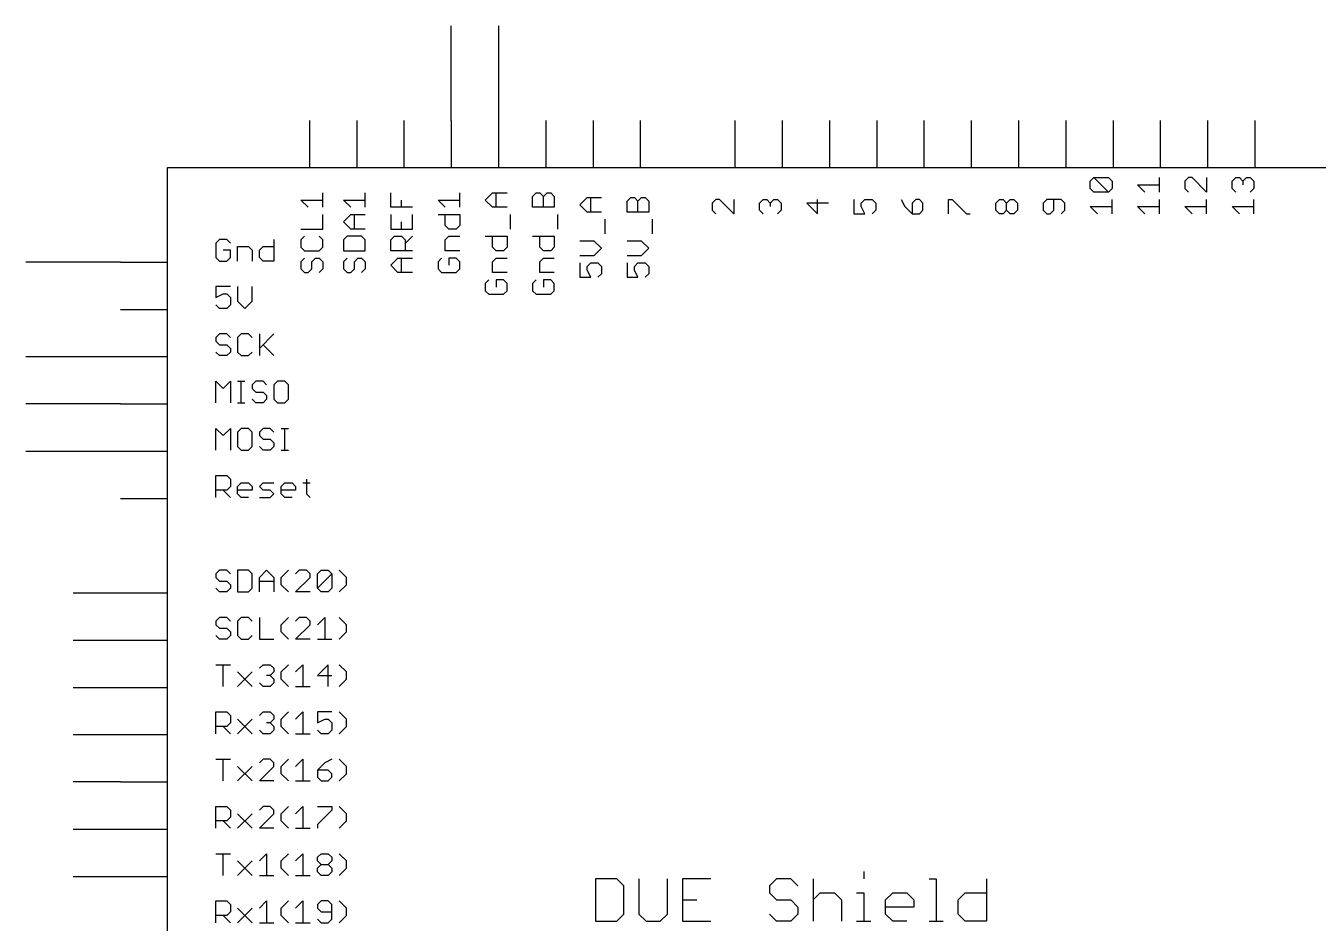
# Model space of a CAD drawing. Extents: x -22 to 134, y -4 to 205.
# Drawn here: x -7.6 to 61.8, y 43.2 to 91.4 of the extents above; entities that cross this region are included whole.
import ezdxf

# ---------------------------------------------------------------- set-up
doc = ezdxf.new("R2010")
doc.units = 0
doc.layers.add('91', color=82, linetype='CONTINUOUS')
doc.layers.add('94', color=22, linetype='CONTINUOUS')

msp = doc.modelspace()

# ---------------------------------------------------------------- linework, layer by layer
at = {"layer": '91'}
for p, q in [((15.24, 86.36), (15.24, 91.44)), ((17.78, 91.44), (17.78, 86.36)), ((-2.54, 78.74), (-7.62, 78.74)), ((-7.62, 73.66), (-2.54, 73.66)), ((-2.54, 71.12), (-7.62, 71.12)), ((-7.62, 68.58), (-2.54, 68.58)), ((-5.08, 60.96), (-2.54, 60.96)), ((-5.08, 58.42), (-2.54, 58.42)), ((-5.08, 55.88), (-2.54, 55.88)), ((-5.08, 53.34), (-2.54, 53.34)), ((-2.54, 50.8), (-5.08, 50.8)), ((-5.08, 48.26), (-2.54, 48.26)), ((-5.08, 45.72), (-2.54, 45.72))]:
    msp.add_line(p, q, dxfattribs=at)
at = {"layer": '94'}
for p, q in [((7.62, 86.36), (7.62, 83.82)), ((10.16, 86.36), (10.16, 83.82)), ((12.7, 86.36), (12.7, 83.82)), ((15.24, 86.36), (15.24, 83.82)), ((17.78, 86.36), (17.78, 83.82)), ((20.32, 86.36), (20.32, 83.82)), ((22.86, 86.36), (22.86, 83.82)), ((25.4, 86.36), (25.4, 83.82)), ((30.48, 86.36), (30.48, 83.82)), ((33.02, 86.36), (33.02, 83.82)), ((35.56, 86.36), (35.56, 83.82)), ((38.1, 86.36), (38.1, 83.82)), ((40.64, 86.36), (40.64, 83.82)), ((43.18, 86.36), (43.18, 83.82)), ((45.72, 86.36), (45.72, 83.82)), ((48.26, 86.36), (48.26, 83.82)), ((50.8, 86.36), (50.8, 83.82)), ((53.34, 86.36), (53.34, 83.82)), ((55.88, 86.36), (55.88, 83.82)), ((58.42, 86.36), (58.42, 83.82)), ((0, 83.82), (66.04, 83.82)), ((0, 0), (0, 83.82)), ((49.5798, 83.0849), (49.7747, 83.2798)), ((49.5798, 82.6951), (49.5798, 83.0849)), ((49.7747, 82.5002), (49.5798, 82.6951)), ((49.7747, 83.2798), (50.5543, 83.2798)), ((50.5543, 82.5002), (49.7747, 83.2798)), ((50.5543, 83.2798), (50.7492, 83.0849)), ((50.7492, 82.6951), (50.5543, 82.5002)), ((50.7492, 83.0849), (50.7492, 82.6951)), ((52.5096, 82.5002), (52.1198, 82.89)), ((52.1198, 82.89), (53.2892, 82.89)), ((53.2892, 82.5002), (53.2892, 83.2798)), ((54.8547, 83.2798), (54.6598, 83.0849)), ((54.6598, 83.0849), (54.6598, 82.6951)), ((54.6598, 82.6951), (54.8547, 82.5002)), ((55.0496, 83.2798), (54.8547, 83.2798)), ((55.8292, 82.5002), (55.0496, 83.2798)), ((55.8292, 83.2798), (55.8292, 82.5002)), ((57.1998, 83.0849), (57.3947, 83.2798)), ((57.1998, 82.6951), (57.1998, 83.0849)), ((57.3947, 82.5002), (57.1998, 82.6951)), ((57.3947, 83.2798), (57.5896, 83.2798)), ((57.5896, 83.2798), (57.7845, 83.0849)), ((57.7845, 83.0849), (57.9794, 83.2798)), ((57.7845, 83.0849), (57.7845, 82.89)), ((57.9794, 83.2798), (58.1743, 83.2798)), ((58.1743, 83.2798), (58.3692, 83.0849)), ((58.3692, 82.6951), (58.1743, 82.5002)), ((58.3692, 83.0849), (58.3692, 82.6951)), ((7.5516, 81.6854), (7.1618, 82.0752)), ((7.1618, 82.0752), (8.3312, 82.0752)), ((8.3312, 81.6854), (8.3312, 82.465)), ((9.8376, 81.6854), (9.4478, 82.0752)), ((9.4478, 82.0752), (10.6172, 82.0752)), ((10.6172, 81.6854), (10.6172, 82.465)), ((11.9878, 81.6854), (11.9878, 82.465)), ((12.5725, 81.6854), (12.5725, 82.0752)), ((14.9176, 81.6854), (14.5278, 82.0752)), ((14.5278, 82.0752), (15.6972, 82.0752)), ((15.6972, 81.6854), (15.6972, 82.465)), ((17.0678, 82.0752), (17.4576, 82.465)), ((17.4576, 81.6854), (17.0678, 82.0752)), ((17.4576, 82.465), (18.2372, 82.465)), ((17.6525, 81.6854), (17.6525, 82.465)), ((19.6078, 82.2701), (19.8027, 82.465)), ((19.6078, 81.6854), (19.6078, 82.2701)), ((19.8027, 82.465), (19.9976, 82.465)), ((19.9976, 82.465), (20.1925, 82.2701)), ((20.1925, 82.2701), (20.3874, 82.465)), ((20.1925, 81.6854), (20.1925, 82.2701)), ((20.3874, 82.465), (20.5823, 82.465)), ((20.5823, 82.465), (20.7772, 82.2701)), ((20.7772, 82.2701), (20.7772, 81.6854)), ((22.1478, 81.8212), (22.5376, 82.211)), ((22.5376, 82.211), (23.3172, 82.211)), ((22.7325, 81.4314), (22.7325, 82.211)), ((24.6878, 82.0161), (24.8827, 82.211)), ((24.6878, 81.4314), (24.6878, 82.0161)), ((24.8827, 82.211), (25.0776, 82.211)), ((25.0776, 82.211), (25.2725, 82.0161)), ((25.2725, 82.0161), (25.4674, 82.211)), ((25.2725, 81.4314), (25.2725, 82.0161)), ((25.4674, 82.211), (25.6623, 82.211)), ((25.6623, 82.211), (25.8572, 82.0161)), ((25.8572, 82.0161), (25.8572, 81.4314)), ((29.4547, 82.1104), (29.2598, 81.9155)), ((29.6496, 82.1104), (29.4547, 82.1104)), ((30.4292, 81.3308), (29.6496, 82.1104)), ((30.4292, 82.1104), (30.4292, 81.3308)), ((31.7998, 81.9155), (31.9947, 82.1104)), ((31.9947, 82.1104), (32.1896, 82.1104)), ((32.1896, 82.1104), (32.3845, 81.9155)), ((32.3845, 81.9155), (32.5794, 82.1104)), ((32.5794, 82.1104), (32.7743, 82.1104)), ((32.7743, 82.1104), (32.9692, 81.9155)), ((34.9245, 81.3308), (34.9245, 82.1104)), ((36.8798, 82.1104), (36.8798, 81.3308)), ((37.2696, 81.9155), (37.4645, 82.1104)), ((37.4645, 82.1104), (37.8543, 82.1104)), ((37.8543, 82.1104), (38.0492, 81.9155)), ((39.4198, 82.1104), (39.6147, 81.7206)), ((40.1994, 82.1104), (40.0045, 81.9155)), ((40.3943, 82.1104), (40.1994, 82.1104)), ((40.5892, 81.9155), (40.3943, 82.1104)), ((41.9598, 81.3308), (41.9598, 82.1104)), ((41.9598, 82.1104), (42.1547, 82.1104)), ((42.1547, 82.1104), (42.9343, 81.3308)), ((44.4998, 81.9155), (44.6947, 82.1104)), ((44.6947, 82.1104), (44.8896, 82.1104)), ((44.8896, 82.1104), (45.0845, 81.9155)), ((45.0845, 81.9155), (45.2794, 82.1104)), ((45.2794, 82.1104), (45.4743, 82.1104)), ((45.4743, 82.1104), (45.6692, 81.9155)), ((47.2347, 82.1104), (47.0398, 81.9155)), ((48.0143, 82.1104), (47.2347, 82.1104)), ((47.6245, 81.5257), (47.6245, 82.1104)), ((48.2092, 81.9155), (48.0143, 82.1104)), ((50.5543, 82.5002), (49.7747, 82.5002)), ((50.7492, 81.3308), (50.7492, 82.1104)), ((53.2892, 81.3308), (53.2892, 82.1104)), ((55.8292, 81.3308), (55.8292, 82.1104)), ((58.3692, 81.3308), (58.3692, 82.1104)), ((8.3312, 80.516), (8.3312, 81.2956)), ((9.4478, 80.9058), (9.8376, 81.2956)), ((9.8376, 81.2956), (10.6172, 81.2956)), ((10.0325, 80.516), (10.0325, 81.2956)), ((13.1572, 81.6854), (11.9878, 81.6854)), ((11.9878, 81.2956), (11.9878, 80.516)), ((13.1572, 80.516), (13.1572, 81.2956)), ((14.5278, 81.2956), (15.6972, 81.2956)), ((14.9176, 80.7109), (14.9176, 81.2956)), ((15.6972, 81.2956), (15.6972, 80.7109)), ((18.2372, 81.6854), (17.4576, 81.6854)), ((18.4321, 80.516), (18.4321, 81.2956)), ((20.7772, 81.6854), (19.6078, 81.6854)), ((20.9721, 80.516), (20.9721, 81.2956)), ((22.5376, 81.4314), (22.1478, 81.8212)), ((23.3172, 81.4314), (22.5376, 81.4314)), ((25.8572, 81.4314), (24.6878, 81.4314)), ((29.2598, 81.9155), (29.2598, 81.5257)), ((29.2598, 81.5257), (29.4547, 81.3308)), ((31.7998, 81.5257), (31.7998, 81.9155)), ((31.9947, 81.3308), (31.7998, 81.5257)), ((32.3845, 81.9155), (32.3845, 81.7206)), ((32.9692, 81.5257), (32.7743, 81.3308)), ((32.9692, 81.9155), (32.9692, 81.5257)), ((35.5092, 81.9155), (34.3398, 81.9155)), ((34.3398, 81.9155), (34.9245, 81.3308)), ((36.8798, 81.3308), (37.4645, 81.3308)), ((37.2696, 81.7206), (37.2696, 81.9155)), ((37.4645, 81.3308), (37.2696, 81.7206)), ((38.0492, 81.5257), (37.8543, 81.3308)), ((38.0492, 81.9155), (38.0492, 81.5257)), ((39.6147, 81.7206), (40.0045, 81.3308)), ((40.0045, 81.9155), (40.0045, 81.3308)), ((40.0045, 81.3308), (40.3943, 81.3308)), ((40.3943, 81.3308), (40.5892, 81.5257)), ((40.5892, 81.5257), (40.5892, 81.9155)), ((42.9343, 81.3308), (43.1292, 81.3308)), ((44.4998, 81.5257), (44.4998, 81.9155)), ((44.6947, 81.3308), (44.4998, 81.5257)), ((44.8896, 81.3308), (44.6947, 81.3308)), ((45.0845, 81.5257), (44.8896, 81.3308)), ((45.0845, 81.5257), (45.0845, 81.9155)), ((45.2794, 81.3308), (45.0845, 81.5257)), ((45.4743, 81.3308), (45.2794, 81.3308)), ((45.6692, 81.5257), (45.4743, 81.3308)), ((45.6692, 81.9155), (45.6692, 81.5257)), ((47.0398, 81.9155), (47.0398, 81.5257)), ((47.0398, 81.5257), (47.2347, 81.3308)), ((47.2347, 81.3308), (47.4296, 81.3308)), ((47.4296, 81.3308), (47.6245, 81.5257)), ((48.0143, 81.3308), (48.2092, 81.5257)), ((48.2092, 81.5257), (48.2092, 81.9155)), ((49.9696, 81.3308), (49.5798, 81.7206)), ((49.5798, 81.7206), (50.7492, 81.7206)), ((52.5096, 81.3308), (52.1198, 81.7206)), ((52.1198, 81.7206), (53.2892, 81.7206)), ((55.0496, 81.3308), (54.6598, 81.7206)), ((54.6598, 81.7206), (55.8292, 81.7206)), ((57.5896, 81.3308), (57.1998, 81.7206)), ((57.1998, 81.7206), (58.3692, 81.7206)), ((9.8376, 80.516), (9.4478, 80.9058)), ((12.5725, 80.516), (12.5725, 80.9058)), ((15.1125, 80.516), (14.9176, 80.7109)), ((15.6972, 80.7109), (15.5023, 80.516)), ((23.5121, 80.262), (23.5121, 81.0416)), ((26.0521, 80.262), (26.0521, 81.0416)), ((2.7857, 79.9602), (2.5908, 79.7653)), ((3.1755, 79.9602), (2.7857, 79.9602)), ((3.3704, 79.7653), (3.1755, 79.9602)), ((5.7092, 79.9602), (5.7092, 78.7908)), ((7.1618, 80.516), (8.3312, 80.516)), ((7.3567, 80.1262), (7.1618, 79.9313)), ((7.1618, 79.9313), (7.1618, 79.5415)), ((8.3312, 79.9313), (8.1363, 80.1262)), ((8.3312, 79.5415), (8.3312, 79.9313)), ((9.6427, 80.1262), (9.4478, 79.9313)), ((9.4478, 79.9313), (9.4478, 79.3466)), ((10.4223, 80.1262), (9.6427, 80.1262)), ((10.6172, 80.516), (9.8376, 80.516)), ((10.6172, 79.9313), (10.4223, 80.1262)), ((10.6172, 79.3466), (10.6172, 79.9313)), ((11.9878, 80.516), (13.1572, 80.516)), ((11.9878, 79.9313), (12.1827, 80.1262)), ((11.9878, 79.3466), (11.9878, 79.9313)), ((12.1827, 80.1262), (12.5725, 80.1262)), ((12.5725, 80.1262), (12.7674, 79.9313)), ((12.7674, 79.7364), (13.1572, 80.1262)), ((12.7674, 79.9313), (12.7674, 79.3466)), ((14.9176, 79.9313), (15.1125, 80.1262)), ((14.9176, 79.3466), (14.9176, 79.9313)), ((15.5023, 80.516), (15.1125, 80.516)), ((15.1125, 80.1262), (15.6972, 80.1262)), ((17.0678, 80.1262), (18.2372, 80.1262)), ((17.4576, 79.5415), (17.4576, 80.1262)), ((18.2372, 80.1262), (18.2372, 79.5415)), ((19.6078, 80.1262), (20.7772, 80.1262)), ((19.9976, 79.5415), (19.9976, 80.1262)), ((20.7772, 80.1262), (20.7772, 79.5415)), ((22.9274, 79.8722), (22.1478, 79.8722)), ((23.3172, 79.4824), (22.9274, 79.8722)), ((25.4674, 79.8722), (24.6878, 79.8722)), ((25.8572, 79.4824), (25.4674, 79.8722)), ((2.5908, 79.7653), (2.5908, 78.9857)), ((3.3704, 79.3755), (2.9806, 79.3755)), ((3.3704, 78.9857), (3.3704, 79.3755)), ((3.7602, 78.7908), (3.7602, 79.5704)), ((3.7602, 79.5704), (4.3449, 79.5704)), ((4.3449, 79.5704), (4.5398, 79.3755)), ((4.5398, 79.3755), (4.5398, 78.7908)), ((4.9296, 79.3755), (5.1245, 79.5704)), ((4.9296, 78.9857), (4.9296, 79.3755)), ((5.1245, 79.5704), (5.7092, 79.5704)), ((7.1618, 79.5415), (7.3567, 79.3466)), ((7.3567, 79.3466), (8.1363, 79.3466)), ((8.1363, 79.3466), (8.3312, 79.5415)), ((9.4478, 79.3466), (10.6172, 79.3466)), ((13.1572, 79.3466), (11.9878, 79.3466)), ((15.6972, 79.3466), (14.9176, 79.3466)), ((17.6525, 79.3466), (17.4576, 79.5415)), ((18.0423, 79.3466), (17.6525, 79.3466)), ((18.2372, 79.5415), (18.0423, 79.3466)), ((20.1925, 79.3466), (19.9976, 79.5415)), ((20.5823, 79.3466), (20.1925, 79.3466)), ((20.7772, 79.5415), (20.5823, 79.3466)), ((22.9274, 79.0926), (23.3172, 79.4824)), ((25.4674, 79.0926), (25.8572, 79.4824)), ((-2.54, 78.74), (0, 78.74)), ((2.5908, 78.9857), (2.7857, 78.7908)), ((2.7857, 78.7908), (3.1755, 78.7908)), ((3.1755, 78.7908), (3.3704, 78.9857)), ((5.1245, 78.7908), (4.9296, 78.9857)), ((5.7092, 78.7908), (5.1245, 78.7908)), ((7.3567, 78.9568), (7.1618, 78.7619)), ((7.1618, 78.7619), (7.1618, 78.3721)), ((7.7465, 78.7619), (7.9414, 78.9568)), ((7.7465, 78.3721), (7.7465, 78.7619)), ((7.9414, 78.9568), (8.1363, 78.9568)), ((8.1363, 78.9568), (8.3312, 78.7619)), ((8.3312, 78.7619), (8.3312, 78.3721)), ((9.6427, 78.9568), (9.4478, 78.7619)), ((9.4478, 78.7619), (9.4478, 78.3721)), ((10.0325, 78.7619), (10.2274, 78.9568)), ((10.0325, 78.3721), (10.0325, 78.7619)), ((10.2274, 78.9568), (10.4223, 78.9568)), ((10.4223, 78.9568), (10.6172, 78.7619)), ((10.6172, 78.7619), (10.6172, 78.3721)), ((11.9878, 78.567), (12.3776, 78.9568)), ((12.3776, 78.1772), (11.9878, 78.567)), ((12.3776, 78.9568), (13.1572, 78.9568)), ((12.5725, 78.1772), (12.5725, 78.9568)), ((14.7227, 78.9568), (14.5278, 78.7619)), ((14.5278, 78.7619), (14.5278, 78.3721)), ((15.5023, 78.9568), (15.1125, 78.9568)), ((15.1125, 78.9568), (15.1125, 78.567)), ((15.6972, 78.7619), (15.5023, 78.9568)), ((15.6972, 78.3721), (15.6972, 78.7619)), ((17.4576, 78.7619), (17.6525, 78.9568)), ((17.4576, 78.1772), (17.4576, 78.7619)), ((17.6525, 78.9568), (18.2372, 78.9568)), ((19.9976, 78.7619), (20.1925, 78.9568)), ((19.9976, 78.1772), (19.9976, 78.7619)), ((20.1925, 78.9568), (20.7772, 78.9568)), ((22.1478, 79.0926), (22.9274, 79.0926)), ((22.1478, 78.7028), (22.1478, 77.9232)), ((22.5376, 78.5079), (22.7325, 78.7028)), ((22.5376, 78.313), (22.5376, 78.5079)), ((22.7325, 78.7028), (23.1223, 78.7028)), ((23.1223, 78.7028), (23.3172, 78.5079)), ((23.3172, 78.5079), (23.3172, 78.1181)), ((24.6878, 79.0926), (25.4674, 79.0926)), ((24.6878, 78.7028), (24.6878, 77.9232)), ((25.0776, 78.5079), (25.2725, 78.7028)), ((25.0776, 78.313), (25.0776, 78.5079)), ((25.2725, 78.7028), (25.6623, 78.7028)), ((25.6623, 78.7028), (25.8572, 78.5079)), ((25.8572, 78.5079), (25.8572, 78.1181)), ((7.1618, 78.3721), (7.3567, 78.1772)), ((7.3567, 78.1772), (7.5516, 78.1772)), ((7.5516, 78.1772), (7.7465, 78.3721)), ((8.3312, 78.3721), (8.1363, 78.1772)), ((9.4478, 78.3721), (9.6427, 78.1772)), ((9.6427, 78.1772), (9.8376, 78.1772)), ((9.8376, 78.1772), (10.0325, 78.3721)), ((10.6172, 78.3721), (10.4223, 78.1772)), ((13.1572, 78.1772), (12.3776, 78.1772)), ((14.5278, 78.3721), (14.7227, 78.1772)), ((14.7227, 78.1772), (15.5023, 78.1772)), ((15.5023, 78.1772), (15.6972, 78.3721)), ((17.2627, 77.7874), (17.0678, 77.5925)), ((18.2372, 78.1772), (17.4576, 78.1772)), ((18.0423, 77.7874), (17.6525, 77.7874)), ((17.6525, 77.7874), (17.6525, 77.3976)), ((18.2372, 77.5925), (18.0423, 77.7874)), ((19.8027, 77.7874), (19.6078, 77.5925)), ((20.7772, 78.1772), (19.9976, 78.1772)), ((20.5823, 77.7874), (20.1925, 77.7874)), ((20.1925, 77.7874), (20.1925, 77.3976)), ((20.7772, 77.5925), (20.5823, 77.7874)), ((22.1478, 77.9232), (22.7325, 77.9232)), ((22.7325, 77.9232), (22.5376, 78.313)), ((23.3172, 78.1181), (23.1223, 77.9232)), ((24.6878, 77.9232), (25.2725, 77.9232)), ((25.2725, 77.9232), (25.0776, 78.313)), ((25.8572, 78.1181), (25.6623, 77.9232)), ((3.3704, 77.4202), (2.5908, 77.4202)), ((2.5908, 77.4202), (2.5908, 76.8355)), ((3.7602, 77.4202), (3.7602, 76.6406)), ((4.5398, 76.6406), (4.5398, 77.4202)), ((17.0678, 77.5925), (17.0678, 77.2027)), ((17.0678, 77.2027), (17.2627, 77.0078)), ((18.0423, 77.0078), (18.2372, 77.2027)), ((18.2372, 77.2027), (18.2372, 77.5925)), ((19.6078, 77.5925), (19.6078, 77.2027)), ((19.6078, 77.2027), (19.8027, 77.0078)), ((20.5823, 77.0078), (20.7772, 77.2027)), ((20.7772, 77.2027), (20.7772, 77.5925)), ((2.5908, 76.8355), (2.9806, 77.0304)), ((2.7857, 76.2508), (2.5908, 76.4457)), ((2.9806, 77.0304), (3.1755, 77.0304)), ((3.1755, 77.0304), (3.3704, 76.8355)), ((3.3704, 76.4457), (3.1755, 76.2508)), ((3.3704, 76.8355), (3.3704, 76.4457)), ((3.7602, 76.6406), (4.15, 76.2508)), ((4.15, 76.2508), (4.5398, 76.6406)), ((17.2627, 77.0078), (18.0423, 77.0078)), ((19.8027, 77.0078), (20.5823, 77.0078)), ((-2.54, 76.2), (0, 76.2)), ((3.1755, 76.2508), (2.7857, 76.2508)), ((2.7857, 74.8802), (2.5908, 74.6853)), ((2.5908, 74.6853), (2.5908, 74.4904)), ((2.5908, 74.4904), (2.7857, 74.2955)), ((3.1755, 74.8802), (2.7857, 74.8802)), ((3.3704, 74.6853), (3.1755, 74.8802)), ((3.9551, 74.8802), (3.7602, 74.6853)), ((3.7602, 74.6853), (3.7602, 73.9057)), ((4.3449, 74.8802), (3.9551, 74.8802)), ((4.5398, 74.6853), (4.3449, 74.8802)), ((4.9296, 74.8802), (4.9296, 73.7108)), ((4.9296, 74.1006), (5.7092, 74.8802)), ((-2.54, 73.66), (0, 73.66)), ((2.7857, 73.7108), (2.5908, 73.9057)), ((2.7857, 74.2955), (3.1755, 74.2955)), ((3.1755, 73.7108), (2.7857, 73.7108)), ((3.1755, 74.2955), (3.3704, 74.1006)), ((3.3704, 73.9057), (3.1755, 73.7108)), ((3.3704, 74.1006), (3.3704, 73.9057)), ((3.7602, 73.9057), (3.9551, 73.7108)), ((3.9551, 73.7108), (4.3449, 73.7108)), ((4.3449, 73.7108), (4.5398, 73.9057)), ((5.1245, 74.2955), (5.7092, 73.7108)), ((2.5908, 71.1708), (2.5908, 72.3402)), ((2.5908, 72.3402), (2.9806, 71.9504)), ((2.9806, 71.9504), (3.3704, 72.3402)), ((3.3704, 72.3402), (3.3704, 71.1708)), ((3.7602, 72.3402), (4.15, 72.3402)), ((3.9551, 71.1708), (3.9551, 72.3402)), ((4.7347, 72.3402), (4.5398, 72.1453)), ((5.1245, 72.3402), (4.7347, 72.3402)), ((5.3194, 72.1453), (5.1245, 72.3402)), ((5.9041, 72.3402), (5.7092, 72.1453)), ((6.2939, 72.3402), (5.9041, 72.3402)), ((6.4888, 72.1453), (6.2939, 72.3402)), ((4.5398, 72.1453), (4.5398, 71.9504)), ((4.5398, 71.9504), (4.7347, 71.7555)), ((4.7347, 71.7555), (5.1245, 71.7555)), ((5.1245, 71.7555), (5.3194, 71.5606)), ((5.3194, 71.5606), (5.3194, 71.3657)), ((5.7092, 72.1453), (5.7092, 71.3657)), ((6.4888, 71.3657), (6.4888, 72.1453)), ((-2.54, 71.12), (0, 71.12)), ((3.7602, 71.1708), (4.15, 71.1708)), ((4.7347, 71.1708), (4.5398, 71.3657)), ((5.1245, 71.1708), (4.7347, 71.1708)), ((5.3194, 71.3657), (5.1245, 71.1708)), ((5.7092, 71.3657), (5.9041, 71.1708)), ((5.9041, 71.1708), (6.2939, 71.1708)), ((6.2939, 71.1708), (6.4888, 71.3657)), ((2.5908, 68.6308), (2.5908, 69.8002)), ((2.5908, 69.8002), (2.9806, 69.4104)), ((2.9806, 69.4104), (3.3704, 69.8002)), ((3.3704, 69.8002), (3.3704, 68.6308)), ((3.9551, 69.8002), (3.7602, 69.6053)), ((3.7602, 69.6053), (3.7602, 68.8257)), ((4.3449, 69.8002), (3.9551, 69.8002)), ((4.5398, 69.6053), (4.3449, 69.8002)), ((4.5398, 68.8257), (4.5398, 69.6053)), ((5.1245, 69.8002), (4.9296, 69.6053)), ((4.9296, 69.6053), (4.9296, 69.4104)), ((5.5143, 69.8002), (5.1245, 69.8002)), ((5.7092, 69.6053), (5.5143, 69.8002)), ((6.099, 69.8002), (6.4888, 69.8002)), ((6.2939, 68.6308), (6.2939, 69.8002)), ((3.7602, 68.8257), (3.9551, 68.6308)), ((4.3449, 68.6308), (4.5398, 68.8257)), ((4.9296, 69.4104), (5.1245, 69.2155)), ((5.1245, 68.6308), (4.9296, 68.8257)), ((5.1245, 69.2155), (5.5143, 69.2155)), ((5.5143, 69.2155), (5.7092, 69.0206)), ((5.7092, 68.8257), (5.5143, 68.6308)), ((5.7092, 69.0206), (5.7092, 68.8257)), ((-2.54, 68.58), (0, 68.58)), ((3.9551, 68.6308), (4.3449, 68.6308)), ((5.5143, 68.6308), (5.1245, 68.6308)), ((6.099, 68.6308), (6.4888, 68.6308)), ((2.5908, 66.0908), (2.5908, 67.2602)), ((2.5908, 67.2602), (3.1755, 67.2602)), ((3.1755, 67.2602), (3.3704, 67.0653)), ((3.3704, 66.6755), (3.1755, 66.4806)), ((3.3704, 67.0653), (3.3704, 66.6755)), ((3.7602, 66.6755), (3.9551, 66.8704)), ((3.7602, 66.2857), (3.7602, 66.6755)), ((3.9551, 66.8704), (4.3449, 66.8704)), ((4.3449, 66.8704), (4.5398, 66.6755)), ((4.5398, 66.6755), (4.5398, 66.4806)), ((4.9296, 66.6755), (5.1245, 66.8704)), ((5.1245, 66.4806), (4.9296, 66.6755)), ((5.1245, 66.8704), (5.7092, 66.8704)), ((6.099, 66.6755), (6.2939, 66.8704)), ((6.099, 66.2857), (6.099, 66.6755)), ((6.2939, 66.8704), (6.6837, 66.8704)), ((6.6837, 66.8704), (6.8786, 66.6755)), ((6.8786, 66.6755), (6.8786, 66.4806)), ((7.2684, 66.8704), (7.6582, 66.8704)), ((7.4633, 67.0653), (7.4633, 66.2857)), ((-2.54, 66.04), (0, 66.04)), ((3.1755, 66.4806), (2.5908, 66.4806)), ((2.9806, 66.4806), (3.3704, 66.0908)), ((4.5398, 66.4806), (3.7602, 66.4806)), ((3.9551, 66.0908), (3.7602, 66.2857)), ((4.3449, 66.0908), (3.9551, 66.0908)), ((4.9296, 66.0908), (5.5143, 66.0908)), ((5.5143, 66.4806), (5.1245, 66.4806)), ((5.7092, 66.2857), (5.5143, 66.4806)), ((5.5143, 66.0908), (5.7092, 66.2857)), ((6.8786, 66.4806), (6.099, 66.4806)), ((6.2939, 66.0908), (6.099, 66.2857)), ((6.6837, 66.0908), (6.2939, 66.0908)), ((7.4633, 66.2857), (7.6582, 66.0908)), ((2.7857, 62.1802), (2.5908, 61.9853)), ((2.5908, 61.9853), (2.5908, 61.7904)), ((3.1755, 62.1802), (2.7857, 62.1802)), ((3.3704, 61.9853), (3.1755, 62.1802)), ((3.7602, 62.1802), (3.7602, 61.0108)), ((4.3449, 62.1802), (3.7602, 62.1802)), ((4.5398, 61.9853), (4.3449, 62.1802)), ((4.5398, 61.2057), (4.5398, 61.9853)), ((4.9296, 61.7904), (5.3194, 62.1802)), ((5.3194, 62.1802), (5.7092, 61.7904)), ((6.099, 61.7904), (6.4888, 62.1802)), ((7.0735, 62.1802), (6.8786, 61.9853)), ((7.4633, 62.1802), (7.0735, 62.1802)), ((7.6582, 61.9853), (7.4633, 62.1802)), ((7.6582, 61.7904), (7.6582, 61.9853)), ((8.048, 61.9853), (8.2429, 62.1802)), ((8.048, 61.2057), (8.048, 61.9853)), ((8.048, 61.2057), (8.8276, 61.9853)), ((8.2429, 62.1802), (8.6327, 62.1802)), ((8.6327, 62.1802), (8.8276, 61.9853)), ((8.8276, 61.9853), (8.8276, 61.2057)), ((9.6072, 61.7904), (9.2174, 62.1802)), ((2.5908, 61.7904), (2.7857, 61.5955)), ((2.7857, 61.0108), (2.5908, 61.2057)), ((2.7857, 61.5955), (3.1755, 61.5955)), ((3.1755, 61.5955), (3.3704, 61.4006)), ((3.3704, 61.2057), (3.1755, 61.0108)), ((3.3704, 61.4006), (3.3704, 61.2057)), ((4.3449, 61.0108), (4.5398, 61.2057)), ((4.9296, 61.0108), (4.9296, 61.7904)), ((4.9296, 61.5955), (5.7092, 61.5955)), ((5.7092, 61.7904), (5.7092, 61.0108)), ((6.099, 61.4006), (6.099, 61.7904)), ((6.4888, 61.0108), (6.099, 61.4006)), ((6.8786, 61.0108), (7.6582, 61.7904)), ((8.2429, 61.0108), (8.048, 61.2057)), ((8.8276, 61.2057), (8.6327, 61.0108)), ((9.2174, 61.0108), (9.6072, 61.4006)), ((9.6072, 61.4006), (9.6072, 61.7904)), ((-2.54, 60.96), (0, 60.96)), ((3.1755, 61.0108), (2.7857, 61.0108)), ((3.7602, 61.0108), (4.3449, 61.0108)), ((7.6582, 61.0108), (6.8786, 61.0108)), ((8.6327, 61.0108), (8.2429, 61.0108)), ((2.7857, 59.6402), (2.5908, 59.4453)), ((2.5908, 59.4453), (2.5908, 59.2504)), ((2.5908, 59.2504), (2.7857, 59.0555)), ((3.1755, 59.6402), (2.7857, 59.6402)), ((2.7857, 59.0555), (3.1755, 59.0555)), ((3.3704, 59.4453), (3.1755, 59.6402)), ((3.1755, 59.0555), (3.3704, 58.8606)), ((3.9551, 59.6402), (3.7602, 59.4453)), ((3.7602, 59.4453), (3.7602, 58.6657)), ((4.3449, 59.6402), (3.9551, 59.6402)), ((4.5398, 59.4453), (4.3449, 59.6402)), ((4.9296, 59.6402), (4.9296, 58.4708)), ((6.099, 59.2504), (6.4888, 59.6402)), ((6.099, 58.8606), (6.099, 59.2504)), ((7.0735, 59.6402), (6.8786, 59.4453)), ((6.8786, 58.4708), (7.6582, 59.2504)), ((7.4633, 59.6402), (7.0735, 59.6402)), ((7.6582, 59.4453), (7.4633, 59.6402)), ((7.6582, 59.2504), (7.6582, 59.4453)), ((8.048, 59.2504), (8.4378, 59.6402)), ((8.4378, 59.6402), (8.4378, 58.4708)), ((9.6072, 59.2504), (9.2174, 59.6402)), ((9.6072, 58.8606), (9.6072, 59.2504)), ((-2.54, 58.42), (0, 58.42)), ((2.7857, 58.4708), (2.5908, 58.6657)), ((3.1755, 58.4708), (2.7857, 58.4708)), ((3.3704, 58.6657), (3.1755, 58.4708)), ((3.3704, 58.8606), (3.3704, 58.6657)), ((3.7602, 58.6657), (3.9551, 58.4708)), ((3.9551, 58.4708), (4.3449, 58.4708)), ((4.3449, 58.4708), (4.5398, 58.6657)), ((4.9296, 58.4708), (5.7092, 58.4708)), ((6.4888, 58.4708), (6.099, 58.8606)), ((7.6582, 58.4708), (6.8786, 58.4708)), ((8.048, 58.4708), (8.8276, 58.4708)), ((9.2174, 58.4708), (9.6072, 58.8606)), ((2.5908, 57.1002), (3.3704, 57.1002)), ((2.9806, 55.9308), (2.9806, 57.1002)), ((4.9296, 56.9053), (5.1245, 57.1002)), ((5.1245, 57.1002), (5.5143, 57.1002)), ((5.5143, 57.1002), (5.7092, 56.9053)), ((6.099, 56.7104), (6.4888, 57.1002)), ((6.8786, 56.7104), (7.2684, 57.1002)), ((7.2684, 57.1002), (7.2684, 55.9308)), ((8.6327, 57.1002), (8.048, 56.5155)), ((8.6327, 55.9308), (8.6327, 57.1002)), ((9.6072, 56.7104), (9.2174, 57.1002)), ((3.7602, 56.7104), (4.5398, 55.9308)), ((3.7602, 55.9308), (4.5398, 56.7104)), ((5.5143, 56.5155), (5.3194, 56.5155)), ((5.7092, 56.7104), (5.5143, 56.5155)), ((5.5143, 56.5155), (5.7092, 56.3206)), ((5.7092, 56.9053), (5.7092, 56.7104)), ((5.7092, 56.3206), (5.7092, 56.1257)), ((6.099, 56.3206), (6.099, 56.7104)), ((6.4888, 55.9308), (6.099, 56.3206)), ((8.048, 56.5155), (8.8276, 56.5155)), ((9.2174, 55.9308), (9.6072, 56.3206)), ((9.6072, 56.3206), (9.6072, 56.7104)), ((-2.54, 55.88), (0, 55.88)), ((5.1245, 55.9308), (4.9296, 56.1257)), ((5.5143, 55.9308), (5.1245, 55.9308)), ((5.7092, 56.1257), (5.5143, 55.9308)), ((6.8786, 55.9308), (7.6582, 55.9308)), ((2.5908, 53.3908), (2.5908, 54.5602)), ((2.5908, 54.5602), (3.1755, 54.5602)), ((3.1755, 54.5602), (3.3704, 54.3653)), ((3.3704, 54.3653), (3.3704, 53.9755)), ((3.7602, 54.1704), (4.5398, 53.3908)), ((3.7602, 53.3908), (4.5398, 54.1704)), ((4.9296, 54.3653), (5.1245, 54.5602)), ((5.1245, 54.5602), (5.5143, 54.5602)), ((5.5143, 54.5602), (5.7092, 54.3653)), ((5.7092, 54.1704), (5.5143, 53.9755)), ((5.7092, 54.3653), (5.7092, 54.1704)), ((6.099, 54.1704), (6.4888, 54.5602)), ((6.099, 53.7806), (6.099, 54.1704)), ((6.8786, 54.1704), (7.2684, 54.5602)), ((7.2684, 54.5602), (7.2684, 53.3908)), ((8.8276, 54.5602), (8.048, 54.5602)), ((8.048, 54.5602), (8.048, 53.9755)), ((8.048, 53.9755), (8.4378, 54.1704)), ((8.4378, 54.1704), (8.6327, 54.1704)), ((8.6327, 54.1704), (8.8276, 53.9755)), ((9.6072, 54.1704), (9.2174, 54.5602)), ((9.6072, 53.7806), (9.6072, 54.1704)), ((3.1755, 53.7806), (2.5908, 53.7806)), ((2.9806, 53.7806), (3.3704, 53.3908)), ((3.3704, 53.9755), (3.1755, 53.7806)), ((5.1245, 53.3908), (4.9296, 53.5857)), ((5.5143, 53.9755), (5.3194, 53.9755)), ((5.5143, 53.9755), (5.7092, 53.7806)), ((5.7092, 53.5857), (5.5143, 53.3908)), ((5.7092, 53.7806), (5.7092, 53.5857)), ((6.4888, 53.3908), (6.099, 53.7806)), ((8.2429, 53.3908), (8.048, 53.5857)), ((8.8276, 53.5857), (8.6327, 53.3908)), ((8.8276, 53.9755), (8.8276, 53.5857)), ((9.2174, 53.3908), (9.6072, 53.7806)), ((-2.54, 53.34), (0, 53.34)), ((5.5143, 53.3908), (5.1245, 53.3908)), ((6.8786, 53.3908), (7.6582, 53.3908)), ((8.6327, 53.3908), (8.2429, 53.3908)), ((2.5908, 52.0202), (3.3704, 52.0202)), ((2.9806, 50.8508), (2.9806, 52.0202)), ((3.7602, 51.6304), (4.5398, 50.8508)), ((3.7602, 50.8508), (4.5398, 51.6304)), ((5.1245, 52.0202), (4.9296, 51.8253)), ((4.9296, 50.8508), (5.7092, 51.6304)), ((5.5143, 52.0202), (5.1245, 52.0202)), ((5.7092, 51.8253), (5.5143, 52.0202)), ((5.7092, 51.6304), (5.7092, 51.8253)), ((6.099, 51.6304), (6.4888, 52.0202)), ((6.099, 51.2406), (6.099, 51.6304)), ((6.8786, 51.6304), (7.2684, 52.0202)), ((7.2684, 52.0202), (7.2684, 50.8508)), ((8.4378, 51.8253), (8.048, 51.4355)), ((8.048, 51.4355), (8.048, 51.0457)), ((8.6327, 51.4355), (8.048, 51.4355)), ((8.8276, 52.0202), (8.4378, 51.8253)), ((8.8276, 51.2406), (8.6327, 51.4355)), ((9.6072, 51.6304), (9.2174, 52.0202)), ((9.6072, 51.2406), (9.6072, 51.6304)), ((-2.54, 50.8), (0, 50.8)), ((5.7092, 50.8508), (4.9296, 50.8508)), ((6.4888, 50.8508), (6.099, 51.2406)), ((6.8786, 50.8508), (7.6582, 50.8508)), ((8.048, 51.0457), (8.2429, 50.8508)), ((8.2429, 50.8508), (8.6327, 50.8508)), ((8.6327, 50.8508), (8.8276, 51.0457)), ((8.8276, 51.0457), (8.8276, 51.2406)), ((9.2174, 50.8508), (9.6072, 51.2406)), ((2.5908, 48.3108), (2.5908, 49.4802)), ((2.5908, 49.4802), (3.1755, 49.4802)), ((3.1755, 49.4802), (3.3704, 49.2853)), ((5.1245, 49.4802), (4.9296, 49.2853)), ((5.5143, 49.4802), (5.1245, 49.4802)), ((5.7092, 49.2853), (5.5143, 49.4802)), ((6.099, 49.0904), (6.4888, 49.4802)), ((6.8786, 49.0904), (7.2684, 49.4802)), ((7.2684, 49.4802), (7.2684, 48.3108)), ((8.048, 49.4802), (8.8276, 49.4802)), ((8.8276, 49.4802), (8.8276, 49.2853)), ((9.6072, 49.0904), (9.2174, 49.4802)), ((3.1755, 48.7006), (2.5908, 48.7006)), ((2.9806, 48.7006), (3.3704, 48.3108)), ((3.3704, 48.8955), (3.1755, 48.7006)), ((3.3704, 49.2853), (3.3704, 48.8955)), ((3.7602, 49.0904), (4.5398, 48.3108)), ((3.7602, 48.3108), (4.5398, 49.0904)), ((4.9296, 48.3108), (5.7092, 49.0904)), ((5.7092, 49.0904), (5.7092, 49.2853)), ((6.099, 48.7006), (6.099, 49.0904)), ((6.4888, 48.3108), (6.099, 48.7006)), ((8.8276, 49.2853), (8.048, 48.5057)), ((9.2174, 48.3108), (9.6072, 48.7006)), ((9.6072, 48.7006), (9.6072, 49.0904)), ((-2.54, 48.26), (0, 48.26)), ((5.7092, 48.3108), (4.9296, 48.3108)), ((6.8786, 48.3108), (7.6582, 48.3108)), ((8.048, 48.5057), (8.048, 48.3108)), ((2.5908, 46.9402), (3.3704, 46.9402)), ((2.9806, 45.7708), (2.9806, 46.9402)), ((3.7602, 46.5504), (4.5398, 45.7708)), ((3.7602, 45.7708), (4.5398, 46.5504)), ((4.9296, 46.5504), (5.3194, 46.9402)), ((5.3194, 46.9402), (5.3194, 45.7708)), ((6.099, 46.5504), (6.4888, 46.9402)), ((6.099, 46.1606), (6.099, 46.5504)), ((6.8786, 46.5504), (7.2684, 46.9402)), ((7.2684, 46.9402), (7.2684, 45.7708)), ((8.048, 46.7453), (8.2429, 46.9402)), ((8.048, 46.5504), (8.048, 46.7453)), ((8.2429, 46.3555), (8.048, 46.5504)), ((8.2429, 46.9402), (8.6327, 46.9402)), ((8.6327, 46.9402), (8.8276, 46.7453)), ((8.8276, 46.5504), (8.6327, 46.3555)), ((8.8276, 46.7453), (8.8276, 46.5504)), ((9.6072, 46.5504), (9.2174, 46.9402)), ((9.6072, 46.1606), (9.6072, 46.5504)), ((6.4888, 45.7708), (6.099, 46.1606)), ((8.048, 46.1606), (8.2429, 46.3555)), ((8.048, 45.9657), (8.048, 46.1606)), ((8.2429, 45.7708), (8.048, 45.9657)), ((8.2429, 46.3555), (8.6327, 46.3555)), ((8.6327, 46.3555), (8.8276, 46.1606)), ((8.8276, 45.9657), (8.6327, 45.7708)), ((8.8276, 46.1606), (8.8276, 45.9657)), ((9.2174, 45.7708), (9.6072, 46.1606)), ((37.4011, 45.9763), (37.4011, 45.595)), ((-2.54, 45.72), (0, 45.72)), ((4.9296, 45.7708), (5.7092, 45.7708)), ((6.8786, 45.7708), (7.6582, 45.7708)), ((8.6327, 45.7708), (8.2429, 45.7708)), ((22.987, 45.595), (22.987, 43.307)), ((24.131, 45.595), (22.987, 45.595)), ((24.5123, 45.2136), (24.131, 45.595)), ((24.5123, 43.6883), (24.5123, 45.2136)), ((25.3258, 45.595), (25.3258, 43.6883)), ((26.8511, 43.6883), (26.8511, 45.595)), ((29.1899, 45.595), (27.6646, 45.595)), ((27.6646, 45.595), (27.6646, 43.307)), ((32.7235, 45.595), (32.3422, 45.2136)), ((32.3422, 45.2136), (32.3422, 44.8323)), ((33.4862, 45.595), (32.7235, 45.595)), ((33.8675, 45.2136), (33.4862, 45.595)), ((34.681, 45.595), (34.681, 43.307)), ((40.9178, 45.595), (41.2991, 45.595)), ((41.2991, 45.595), (41.2991, 43.307)), ((44.0023, 45.595), (44.0023, 43.307)), ((27.6646, 44.451), (28.4272, 44.451)), ((32.3422, 44.8323), (32.7235, 44.451)), ((32.7235, 44.451), (33.4862, 44.451)), ((33.4862, 44.451), (33.8675, 44.0697)), ((34.681, 44.451), (35.0623, 44.8323)), ((35.0623, 44.8323), (35.825, 44.8323)), ((35.825, 44.8323), (36.2063, 44.451)), ((36.2063, 44.451), (36.2063, 43.307)), ((37.0198, 44.8323), (37.4011, 44.8323)), ((37.4011, 44.8323), (37.4011, 43.307)), ((38.579, 44.451), (38.9603, 44.8323)), ((38.579, 43.6883), (38.579, 44.451)), ((38.9603, 44.8323), (39.723, 44.8323)), ((39.723, 44.8323), (40.1043, 44.451)), ((40.1043, 44.451), (40.1043, 44.0697)), ((42.477, 44.451), (42.8583, 44.8323)), ((42.477, 43.6883), (42.477, 44.451)), ((42.8583, 44.8323), (44.0023, 44.8323)), ((2.5908, 43.2308), (2.5908, 44.4002)), ((2.5908, 44.4002), (3.1755, 44.4002)), ((3.1755, 44.4002), (3.3704, 44.2053)), ((3.3704, 43.8155), (3.1755, 43.6206)), ((3.3704, 44.2053), (3.3704, 43.8155)), ((3.7602, 44.0104), (4.5398, 43.2308)), ((3.7602, 43.2308), (4.5398, 44.0104)), ((4.9296, 44.0104), (5.3194, 44.4002)), ((5.3194, 44.4002), (5.3194, 43.2308)), ((6.099, 44.0104), (6.4888, 44.4002)), ((6.099, 43.6206), (6.099, 44.0104)), ((6.8786, 44.0104), (7.2684, 44.4002)), ((7.2684, 44.4002), (7.2684, 43.2308)), ((8.2429, 44.4002), (8.048, 44.2053)), ((8.048, 44.2053), (8.048, 44.0104)), ((8.048, 44.0104), (8.2429, 43.8155)), ((8.6327, 44.4002), (8.2429, 44.4002)), ((8.2429, 43.8155), (8.8276, 43.8155)), ((8.8276, 44.2053), (8.6327, 44.4002)), ((8.8276, 43.4257), (8.8276, 44.2053)), ((9.6072, 44.0104), (9.2174, 44.4002)), ((9.6072, 43.6206), (9.6072, 44.0104)), ((33.8675, 44.0697), (33.8675, 43.6883)), ((40.1043, 44.0697), (38.579, 44.0697)), ((3.1755, 43.6206), (2.5908, 43.6206)), ((2.9806, 43.6206), (3.3704, 43.2308)), ((4.9296, 43.2308), (5.7092, 43.2308)), ((6.4888, 43.2308), (6.099, 43.6206)), ((6.8786, 43.2308), (7.6582, 43.2308)), ((8.048, 43.4257), (8.2429, 43.2308)), ((8.2429, 43.2308), (8.6327, 43.2308)), ((8.6327, 43.2308), (8.8276, 43.4257)), ((9.2174, 43.2308), (9.6072, 43.6206)), ((22.987, 43.307), (24.131, 43.307)), ((24.131, 43.307), (24.5123, 43.6883)), ((25.3258, 43.6883), (25.7071, 43.307)), ((25.7071, 43.307), (26.4698, 43.307)), ((26.4698, 43.307), (26.8511, 43.6883)), ((27.6646, 43.307), (29.1899, 43.307)), ((32.7235, 43.307), (32.3422, 43.6883)), ((33.4862, 43.307), (32.7235, 43.307)), ((33.8675, 43.6883), (33.4862, 43.307)), ((37.0198, 43.307), (37.7824, 43.307)), ((38.9603, 43.307), (38.579, 43.6883)), ((39.723, 43.307), (38.9603, 43.307)), ((40.9178, 43.307), (41.6804, 43.307)), ((42.8583, 43.307), (42.477, 43.6883)), ((44.0023, 43.307), (42.8583, 43.307))]:
    msp.add_line(p, q, dxfattribs=at)

doc.saveas('drawing.dxf')
